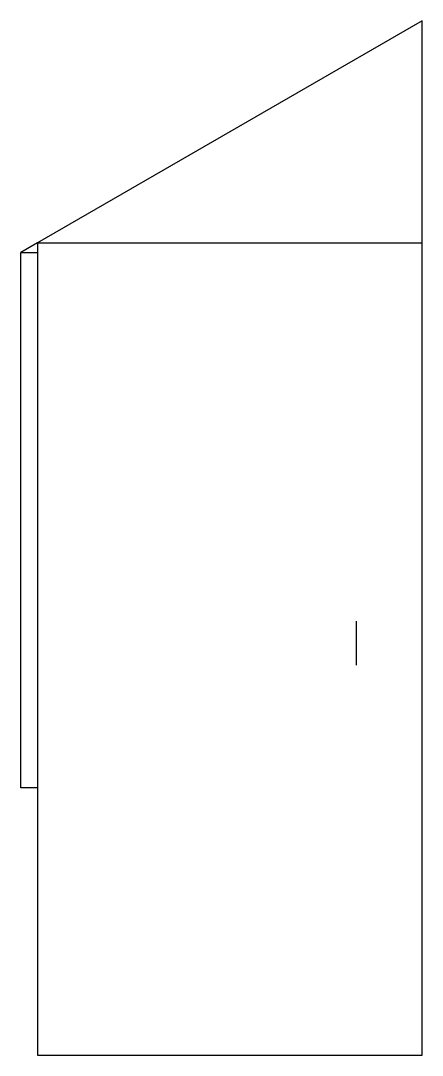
# Model space of a CAD drawing. Header units: inches. Extents: x 0 to 12, y -8 to 22.9.
import ezdxf

# ---------------------------------------------------------------- set-up
doc = ezdxf.new("R2010")
doc.units = ezdxf.units.IN
doc.layers.get('0').update_dxf_attribs({"linetype": 'CONTINUOUS'})

msp = doc.modelspace()

# ---------------------------------------------------------------- linework, layer by layer
for p, q in [((0.5, 16.289), (0, 16)), ((0.5, 16.289), (12, 16.289)), ((10.022, 4.981), (10.022, 3.658))]:
    msp.add_line(p, q)
for points in [[(12, 22.928), (0.5, 16.289), (0.5, -8), (12, -8)], [(0, 0), (0, 16), (0.5, 16), (0.5, 0)]]:
    msp.add_lwpolyline(points, close=True)

doc.saveas('drawing.dxf')
